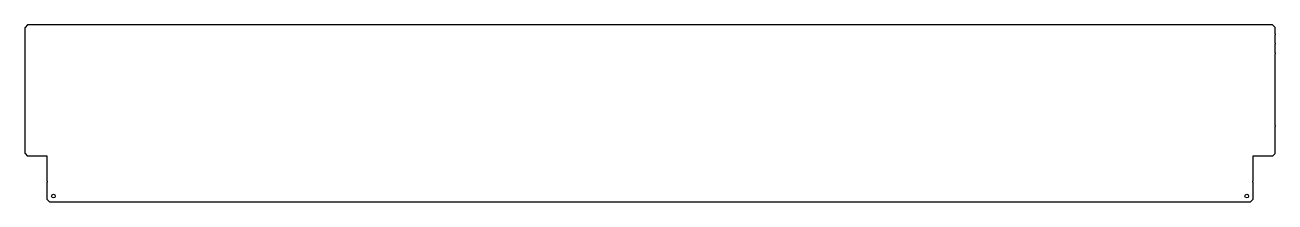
# Model space of a CAD drawing. Header units: millimetres. Extents: x -899 to 1477, y 33 to 370.
import ezdxf

# ---------------------------------------------------------------- set-up
doc = ezdxf.new("R2010")
doc.units = ezdxf.units.MM
doc.layers.add('Default', color=7, linetype='Continuous')
doc.layers.add('TESTEIRA_-_2376', color=7, linetype='Continuous')

# ---------------------------------------------------------------- blocks, each defined once
blk = doc.blocks.new('SE')
at = {"layer": 'TESTEIRA_-_2376', "color": 7, "linetype": 'Continuous'}
for p, q in [((-893.7, 370.1), (-898.7, 365.1)), ((-898.7, 353.1), (-898.7, 365.1)), ((1472.3, 370.1), (-893.7, 370.1)), ((1477.3, 365.1), (1472.3, 370.1)), ((1477.3, 353.1), (1477.3, 365.1)), ((-898.7, 351.4), (-898.7, 353.1)), ((-898.7, 335.1), (-898.7, 351.4)), ((-898.7, 333.5), (-898.7, 335.1)), ((-898.7, 317), (-898.7, 333.5)), ((1477.3, 353.1), (1477.3, 351.4)), ((1477.3, 335.1), (1477.3, 351.4)), ((1477.3, 335.1), (1477.3, 333.5)), ((1477.3, 317), (1477.3, 333.5)), ((-898.7, 315.3), (-898.7, 317)), ((-898.7, 178.8), (-898.7, 315.3)), ((1477.3, 317), (1477.3, 315.3)), ((1477.3, 178.8), (1477.3, 315.3)), ((-898.7, 177.1), (-898.7, 178.8)), ((-898.7, 125.6), (-898.7, 177.1)), ((1477.3, 178.8), (1477.3, 177.1)), ((1477.3, 125.6), (1477.3, 177.1)), ((-898.7, 125.6), (-893.7, 120.6)), ((-856.7, 120.6), (-893.7, 120.6)), ((-856.7, 118.9), (-856.7, 120.6)), ((-856.7, 72.7), (-856.7, 118.9)), ((1472.3, 120.6), (1435.3, 120.6)), ((1435.3, 120.6), (1435.3, 118.9)), ((1435.3, 118.9), (1435.3, 72.7)), ((1472.3, 120.6), (1477.3, 125.6)), ((-856.7, 72.7), (-856.7, 71)), ((1435.3, 71), (1435.3, 72.7)), ((-856.7, 38), (-856.7, 71)), ((1435.3, 71), (1435.3, 38)), ((-856.7, 38), (-851.7, 33)), ((1430.3, 33), (-851.7, 33)), ((1430.3, 33), (1435.3, 38))]:
    blk.add_line(p, q, dxfattribs=at)
for centre in [(-844.7, 44.2), (1423.6, 44.2)]:
    blk.add_circle(centre, 3.5, dxfattribs=at)

msp = doc.modelspace()

# ---------------------------------------------------------------- block references
at = {"layer": 'Default'}
msp.add_blockref('SE', (0, 0), dxfattribs=at)

doc.saveas('drawing.dxf')
